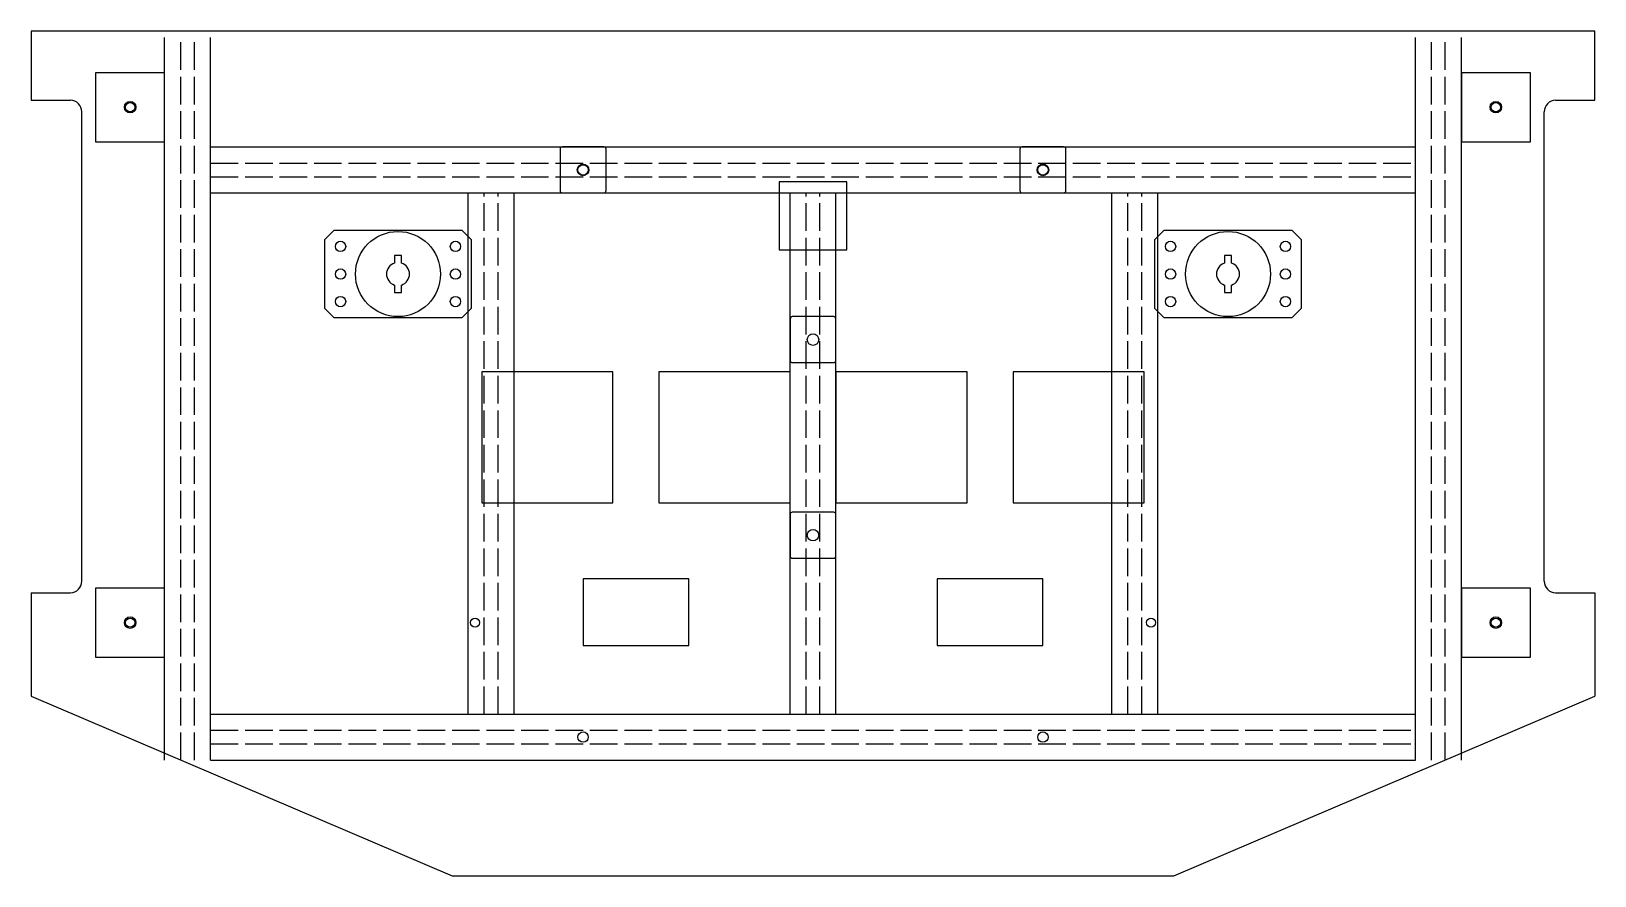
# Model space of a CAD drawing. Header units: millimetres. Extents: x 0 to 680, y 0 to 367.
import ezdxf

# ---------------------------------------------------------------- set-up
doc = ezdxf.new("R2010")
doc.units = ezdxf.units.MM
doc.linetypes.add('ACAD_ISO02W100', pattern=[15, 12, -3])
doc.layers.get('0').update_dxf_attribs({"lineweight": 25, "true_color": 0xffffff})
for name, color, linetype, lineweight, true_color in [('HCBV5', 7, 'Continuous', 25, 0x000000), ('HFS5-2080', 7, 'Continuous', 25, 0x000000), ('HFS5_floor_beams', 7, 'Continuous', 25, 0x000000), ('HFS5_top_bottom', 7, 'Continuous', 25, 0x000000), ('HFS5_vertical_beams', 7, 'Continuous', 25, 0x000000), ('KNOB_BRACKETS', 7, 'Continuous', 25, 0x000000)]:
    doc.layers.add(name, color=color, linetype=linetype, lineweight=lineweight, true_color=true_color)

msp = doc.modelspace()

# ---------------------------------------------------------------- linework, layer by layer
for p, q in [((680, 367), (0, 367)), ((0, 367), (0, 337)), ((680, 337), (680, 367)), ((0, 337), (17, 337)), ((663, 337), (680, 337)), ((22, 128), (22, 332)), ((658, 128), (658, 332)), ((354.75, 301.5), (325.25, 301.5)), ((325.25, 301.5), (325.25, 272)), ((354.75, 272), (354.75, 301.5)), ((325.25, 272), (354.75, 272)), ((253, 219), (196, 219)), ((196, 219), (196, 162)), ((253, 162), (253, 219)), ((330, 219), (273, 219)), ((273, 219), (273, 162)), ((330, 162), (330, 219)), ((407, 219), (350, 219)), ((350, 219), (350, 162)), ((407, 162), (407, 219)), ((484, 219), (427, 219)), ((427, 219), (427, 162)), ((484, 162), (484, 219)), ((196, 162), (253, 162)), ((273, 162), (330, 162)), ((350, 162), (407, 162)), ((427, 162), (484, 162)), ((0, 123), (0, 78)), ((0, 123), (17, 123)), ((286, 129), (240, 129)), ((240, 129), (240, 100)), ((286, 100), (286, 129)), ((440, 129), (394, 129)), ((394, 129), (394, 100)), ((440, 100), (440, 129)), ((663, 123), (680, 123)), ((680, 123), (680, 78)), ((240, 100), (286, 100)), ((394, 100), (440, 100)), ((0, 78), (183, 0)), ((497, 0), (680, 78)), ((183, 0), (497, 0))]:
    msp.add_line(p, q)
for centre, radius in [((43, 334), 2), ((637, 334), 2), ((240, 306.75), 2.25), ((440, 306.75), 2.25), ((159.5, 261.5), 18.5), ((520.5, 261.5), 18.5), ((340, 233), 2.5), ((340, 148), 2.5), ((43, 110), 2), ((193, 110), 2), ((487, 110), 2), ((637, 110), 2), ((240, 60.25), 2.25), ((440, 60.25), 2.25)]:
    msp.add_circle(centre, radius)
for centre, start, end in [((17, 332), 0, 90), ((663, 332), 90, 180), ((17, 128), 270, 0), ((663, 128), 180, 270)]:
    msp.add_arc(centre, 5, start, end)
at = {"layer": 'HCBV5', "color": 2, "true_color": 0xffff00}
for p, q in [((58, 349), (28, 349)), ((28, 349), (28, 319)), ((58, 319), (58, 349)), ((652, 349), (622, 349)), ((622, 349), (622, 319)), ((652, 319), (652, 349)), ((28, 319), (58, 319)), ((622, 319), (652, 319)), ((58, 125), (28, 125)), ((28, 125), (28, 95)), ((58, 95), (58, 125)), ((652, 125), (622, 125)), ((622, 125), (622, 95)), ((652, 95), (652, 125)), ((28, 95), (58, 95)), ((622, 95), (652, 95))]:
    msp.add_line(p, q, dxfattribs=at)
for centre in [(43, 334), (637, 334), (43, 110), (637, 110)]:
    msp.add_circle(centre, 2.5, dxfattribs=at)
at = {"layer": 'HFS5-2080', "color": 4, "true_color": 0x00ffff}
for p, q in [((58, 50.25), (58, 364.25)), ((78, 50.25), (78, 364.25)), ((602, 50.25), (602, 364.25)), ((622, 50.25), (622, 364.25))]:
    msp.add_line(p, q, dxfattribs=at)
at = {"layer": 'HFS5-2080', "color": 4, "linetype": 'ACAD_ISO02W100', "true_color": 0x00ffff}
for p, q in [((65, 50.25), (65, 364.25)), ((71, 50.25), (71, 364.25)), ((609, 50.25), (609, 364.25)), ((615, 50.25), (615, 364.25))]:
    msp.add_line(p, q, dxfattribs=at)
at = {"layer": 'HFS5_floor_beams', "color": 4, "true_color": 0x00ffff}
for p, q in [((190, 70.25), (190, 296.75)), ((210, 70.25), (210, 296.75)), ((330, 70.25), (330, 296.75)), ((350, 70.25), (350, 296.75)), ((470, 70.25), (470, 296.75)), ((490, 70.25), (490, 296.75))]:
    msp.add_line(p, q, dxfattribs=at)
at = {"layer": 'HFS5_floor_beams', "color": 4, "linetype": 'ACAD_ISO02W100', "true_color": 0x00ffff}
for p, q in [((197, 70.25), (197, 296.75)), ((203, 70.25), (203, 296.75)), ((337, 70.25), (337, 296.75)), ((343, 70.25), (343, 296.75)), ((477, 70.25), (477, 296.75)), ((483, 70.25), (483, 296.75))]:
    msp.add_line(p, q, dxfattribs=at)
at = {"layer": 'HFS5_top_bottom', "color": 6, "true_color": 0xff00ff}
for p, q in [((78, 316.75), (602, 316.75)), ((78, 296.75), (602, 296.75)), ((78, 70.25), (602, 70.25)), ((78, 50.25), (602, 50.25))]:
    msp.add_line(p, q, dxfattribs=at)
at = {"layer": 'HFS5_top_bottom', "color": 6, "linetype": 'ACAD_ISO02W100', "true_color": 0xff00ff}
for p, q in [((78, 309.75), (602, 309.75)), ((78, 303.75), (602, 303.75)), ((78, 63.25), (602, 63.25)), ((78, 57.25), (602, 57.25))]:
    msp.add_line(p, q, dxfattribs=at)
at = {"layer": 'HFS5_vertical_beams', "color": 2, "true_color": 0xffff00}
for p, q in [((230, 315.75), (230, 297.75)), ((249, 316.75), (231, 316.75)), ((250, 297.75), (250, 315.75)), ((430, 315.75), (430, 297.75)), ((449, 316.75), (431, 316.75)), ((450, 297.75), (450, 315.75)), ((231, 296.75), (249, 296.75)), ((431, 296.75), (449, 296.75)), ((330, 242), (330, 224)), ((349, 243), (331, 243)), ((350, 224), (350, 242)), ((331, 223), (349, 223)), ((330, 157), (330, 139)), ((349, 158), (331, 158)), ((350, 139), (350, 157)), ((331, 138), (349, 138))]:
    msp.add_line(p, q, dxfattribs=at)
for centre in [(240, 306.75), (440, 306.75), (340, 233), (340, 148)]:
    msp.add_circle(centre, 2.5, dxfattribs=at)
for centre, start, end in [((231, 315.75), 90, 180), ((249, 315.75), 0, 90), ((431, 315.75), 90, 180), ((449, 315.75), 0, 90), ((231, 297.75), 180, 270), ((249, 297.75), 270, 0), ((431, 297.75), 180, 270), ((449, 297.75), 270, 0), ((331, 242), 90, 180), ((349, 242), 0, 90), ((331, 224), 180, 270), ((349, 224), 270, 0), ((331, 157), 90, 180), ((349, 157), 0, 90), ((331, 139), 180, 270), ((349, 139), 270, 0)]:
    msp.add_arc(centre, 1, start, end, dxfattribs=at)
at = {"layer": 'KNOB_BRACKETS'}
for p, q in [((131.6, 280.4), (127.6, 276.4)), ((187.4, 280.4), (131.6, 280.4)), ((187.4, 280.4), (191.4, 276.4)), ((492.6, 280.4), (488.6, 276.4)), ((548.4, 280.4), (492.6, 280.4)), ((548.4, 280.4), (552.4, 276.4)), ((127.6, 276.4), (127.6, 246.6)), ((191.4, 246.6), (191.4, 276.4)), ((488.6, 276.4), (488.6, 246.6)), ((552.4, 246.6), (552.4, 276.4)), ((161, 269.5), (158, 269.5)), ((158, 269.5), (158, 266.27)), ((161, 266.27), (161, 269.5)), ((522, 269.5), (519, 269.5)), ((519, 269.5), (519, 266.27)), ((522, 266.27), (522, 269.5)), ((158, 256.73), (158, 253.5)), ((158, 253.5), (161, 253.5)), ((161, 253.5), (161, 256.73)), ((519, 256.73), (519, 253.5)), ((519, 253.5), (522, 253.5)), ((522, 253.5), (522, 256.73)), ((127.6, 246.6), (131.6, 242.6)), ((191.4, 246.6), (187.4, 242.6)), ((488.6, 246.6), (492.6, 242.6)), ((552.4, 246.6), (548.4, 242.6)), ((131.6, 242.6), (187.4, 242.6)), ((492.6, 242.6), (548.4, 242.6))]:
    msp.add_line(p, q, dxfattribs=at)
for centre in [(134.5, 273.5), (184.5, 273.5), (495.5, 273.5), (545.5, 273.5), (134.5, 261.5), (184.5, 261.5), (495.5, 261.5), (545.5, 261.5), (134.5, 249.5), (184.5, 249.5), (495.5, 249.5), (545.5, 249.5)]:
    msp.add_circle(centre, 2.25, dxfattribs=at)
for centre, start, end in [((159.5, 261.5), 107.4576, 252.5424), ((159.5, 261.5), 287.4576, 72.5424), ((520.5, 261.5), 107.4576, 252.5424), ((520.5, 261.5), 287.4576, 72.5424)]:
    msp.add_arc(centre, 5, start, end, dxfattribs=at)

doc.saveas('drawing.dxf')
